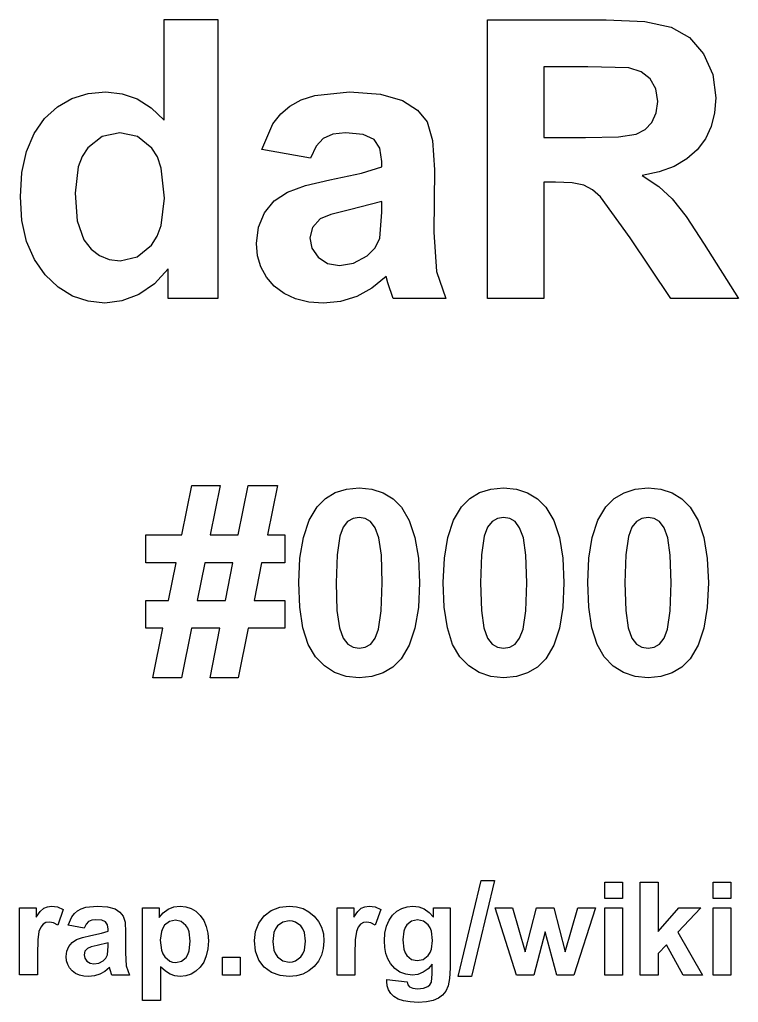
# Model space of a CAD drawing. Header units: metres. Extents: x 2252 to 2569, y -441 to -124.
# Drawn here: x 2394.87 to 2426.64, y -276.68 to -233.23 of the extents above; entities that cross this region are included whole.
import ezdxf

# ---------------------------------------------------------------- set-up
doc = ezdxf.new("R2010")
doc.units = ezdxf.units.M

msp = doc.modelspace()

# ---------------------------------------------------------------- linework, layer by layer
at = {"layer": 'COMPONENT0'}
for p, q in [((2414.262, -275.537, 0), (2415.28, -271.288, 0)), ((2415.871, -271.288, 0), (2414.842, -275.537, 0)), ((2415.28, -271.288, 0), (2415.871, -271.288, 0)), ((2420.743, -272.087, 0), (2420.743, -271.359, 0)), ((2420.743, -271.359, 0), (2421.53, -271.359, 0)), ((2421.53, -271.359, 0), (2421.53, -272.088, 0)), ((2422.309, -275.468, 0), (2422.31, -271.359, 0)), ((2422.31, -271.359, 0), (2423.097, -271.359, 0)), ((2423.097, -271.359, 0), (2423.097, -273.54, 0)), ((2425.53, -272.088, 0), (2425.53, -271.359, 0)), ((2425.53, -271.359, 0), (2426.318, -271.359, 0)), ((2426.318, -271.359, 0), (2426.318, -272.088, 0)), ((2421.53, -272.088, 0), (2420.743, -272.087, 0)), ((2426.318, -272.088, 0), (2425.53, -272.088, 0)), ((2394.875, -275.466, 0), (2394.875, -272.49, 0)), ((2394.875, -272.49, 0), (2395.606, -272.49, 0)), ((2395.606, -272.49, 0), (2395.606, -272.913, 0)), ((2395.606, -272.913, 0), (2395.785, -272.664, 0)), ((2395.785, -272.664, 0), (2395.944, -272.518, 0)), ((2395.944, -272.518, 0), (2396.104, -272.446, 0)), ((2396.104, -272.446, 0), (2396.285, -272.422, 0)), ((2396.285, -272.422, 0), (2396.549, -272.46, 0)), ((2396.549, -272.46, 0), (2396.803, -272.571, 0)), ((2396.803, -272.571, 0), (2396.559, -273.258, 0)), ((2397.18, -272.893, 0), (2397.295, -272.748, 0)), ((2397.295, -272.748, 0), (2397.431, -272.63, 0)), ((2397.431, -272.63, 0), (2397.596, -272.539, 0)), ((2397.596, -272.539, 0), (2397.797, -272.474, 0)), ((2397.797, -272.474, 0), (2398.306, -272.423, 0)), ((2398.306, -272.423, 0), (2398.765, -272.454, 0)), ((2398.765, -272.454, 0), (2399.09, -272.547, 0)), ((2399.09, -272.547, 0), (2399.31, -272.689, 0)), ((2399.31, -272.689, 0), (2399.453, -272.864, 0)), ((2400.312, -272.49, 0), (2401.047, -272.49, 0)), ((2400.312, -276.599, 0), (2400.312, -272.49, 0)), ((2401.047, -272.49, 0), (2401.047, -272.927, 0)), ((2401.047, -272.927, 0), (2401.215, -272.724, 0)), ((2401.215, -272.724, 0), (2401.434, -272.563, 0)), ((2401.434, -272.563, 0), (2401.691, -272.458, 0)), ((2401.691, -272.458, 0), (2401.974, -272.423, 0)), ((2401.974, -272.423, 0), (2402.224, -272.448, 0)), ((2402.224, -272.448, 0), (2402.454, -272.524, 0)), ((2402.454, -272.524, 0), (2402.664, -272.651, 0)), ((2402.664, -272.651, 0), (2402.855, -272.829, 0)), ((2402.855, -272.829, 0), (2403.013, -273.052, 0)), ((2405.681, -272.853, 0), (2405.995, -272.616, 0)), ((2405.995, -272.616, 0), (2406.37, -272.471, 0)), ((2406.37, -272.471, 0), (2406.787, -272.423, 0)), ((2406.787, -272.423, 0), (2407.11, -272.45, 0)), ((2407.11, -272.45, 0), (2407.402, -272.533, 0)), ((2407.402, -272.533, 0), (2407.663, -272.67, 0)), ((2407.663, -272.67, 0), (2407.894, -272.862, 0)), ((2408.909, -275.467, 0), (2408.909, -272.49, 0)), ((2408.909, -272.49, 0), (2409.64, -272.49, 0)), ((2409.64, -272.49, 0), (2409.64, -272.914, 0)), ((2409.64, -272.914, 0), (2409.819, -272.665, 0)), ((2409.819, -272.665, 0), (2409.978, -272.519, 0)), ((2409.978, -272.519, 0), (2410.138, -272.447, 0)), ((2410.138, -272.447, 0), (2410.319, -272.423, 0)), ((2410.319, -272.423, 0), (2410.583, -272.46, 0)), ((2410.583, -272.46, 0), (2410.837, -272.572, 0)), ((2410.837, -272.572, 0), (2410.593, -273.259, 0)), ((2411.202, -273.038, 0), (2411.36, -272.818, 0)), ((2411.36, -272.818, 0), (2411.551, -272.646, 0)), ((2411.551, -272.646, 0), (2411.764, -272.522, 0)), ((2411.764, -272.522, 0), (2411.999, -272.448, 0)), ((2411.999, -272.448, 0), (2412.255, -272.423, 0)), ((2412.255, -272.423, 0), (2412.519, -272.454, 0)), ((2412.519, -272.454, 0), (2412.759, -272.545, 0)), ((2412.759, -272.545, 0), (2412.975, -272.696, 0)), ((2412.975, -272.696, 0), (2413.166, -272.908, 0)), ((2413.166, -272.908, 0), (2413.166, -272.491, 0)), ((2413.166, -272.491, 0), (2413.904, -272.491, 0)), ((2413.904, -272.491, 0), (2413.903, -275.162, 0)), ((2416.832, -275.468, 0), (2415.891, -272.491, 0)), ((2415.891, -272.491, 0), (2416.656, -272.491, 0)), ((2416.656, -272.491, 0), (2417.214, -274.442, 0)), ((2417.214, -274.442, 0), (2417.727, -272.491, 0)), ((2417.727, -272.491, 0), (2418.486, -272.491, 0)), ((2418.486, -272.491, 0), (2418.982, -274.442, 0)), ((2418.982, -274.442, 0), (2419.551, -272.491, 0)), ((2420.328, -272.491, 0), (2419.372, -275.468, 0)), ((2419.551, -272.491, 0), (2420.328, -272.491, 0)), ((2420.742, -275.468, 0), (2420.743, -272.491, 0)), ((2420.743, -272.491, 0), (2421.53, -272.491, 0)), ((2421.53, -272.491, 0), (2421.53, -275.468, 0)), ((2423.097, -273.54, 0), (2424.019, -272.491, 0)), ((2424.989, -272.491, 0), (2423.971, -273.579, 0)), ((2424.019, -272.491, 0), (2424.989, -272.491, 0)), ((2425.53, -275.468, 0), (2425.53, -272.491, 0)), ((2425.53, -272.491, 0), (2426.318, -272.491, 0)), ((2426.318, -272.491, 0), (2426.317, -275.468, 0)), ((2395.909, -273.22, 0), (2395.806, -273.348, 0)), ((2396.037, -273.152, 0), (2395.909, -273.22, 0)), ((2396.189, -273.129, 0), (2396.037, -273.152, 0)), ((2396.367, -273.161, 0), (2396.189, -273.129, 0)), ((2396.559, -273.258, 0), (2396.367, -273.161, 0)), ((2397.016, -273.269, 0), (2397.18, -272.893, 0)), ((2397.815, -273.222, 0), (2397.731, -273.398, 0)), ((2397.921, -273.108, 0), (2397.815, -273.222, 0)), ((2398.062, -273.046, 0), (2397.921, -273.108, 0)), ((2398.249, -273.025, 0), (2398.062, -273.046, 0)), ((2398.511, -273.049, 0), (2398.249, -273.025, 0)), ((2398.673, -273.122, 0), (2398.511, -273.049, 0)), ((2398.757, -273.251, 0), (2398.673, -273.122, 0)), ((2398.785, -273.446, 0), (2398.757, -273.251, 0)), ((2399.453, -272.864, 0), (2399.532, -273.136, 0)), ((2399.532, -273.136, 0), (2399.558, -273.569, 0)), ((2401.497, -273.101, 0), (2401.282, -273.268, 0)), ((2401.761, -273.045, 0), (2401.497, -273.101, 0)), ((2402.017, -273.102, 0), (2401.761, -273.045, 0)), ((2402.227, -273.272, 0), (2402.017, -273.102, 0)), ((2403.013, -273.052, 0), (2403.126, -273.316, 0)), ((2405.302, -273.55, 0), (2405.447, -273.177, 0)), ((2405.447, -273.177, 0), (2405.681, -272.853, 0)), ((2406.506, -273.124, 0), (2406.271, -273.3, 0)), ((2406.79, -273.065, 0), (2406.506, -273.124, 0)), ((2406.938, -273.08, 0), (2406.79, -273.065, 0)), ((2407.073, -273.124, 0), (2406.938, -273.08, 0)), ((2407.307, -273.3, 0), (2407.073, -273.124, 0)), ((2407.894, -272.862, 0), (2408.083, -273.096, 0)), ((2408.083, -273.096, 0), (2408.218, -273.358, 0)), ((2409.943, -273.221, 0), (2409.84, -273.349, 0)), ((2410.071, -273.152, 0), (2409.943, -273.221, 0)), ((2410.223, -273.13, 0), (2410.071, -273.152, 0)), ((2410.401, -273.162, 0), (2410.223, -273.13, 0)), ((2410.593, -273.259, 0), (2410.401, -273.162, 0)), ((2411.09, -273.302, 0), (2411.202, -273.038, 0)), ((2411.991, -273.246, 0), (2411.91, -273.37, 0)), ((2412.199, -273.081, 0), (2411.991, -273.246, 0)), ((2412.457, -273.026, 0), (2412.199, -273.081, 0)), ((2412.724, -273.082, 0), (2412.457, -273.026, 0)), ((2412.939, -273.25, 0), (2412.724, -273.082, 0)), ((2413.023, -273.377, 0), (2412.939, -273.25, 0)), ((2395.728, -273.549, 0), (2395.679, -273.918, 0)), ((2395.806, -273.348, 0), (2395.728, -273.549, 0)), ((2397.731, -273.398, 0), (2397.016, -273.269, 0)), ((2398.02, -273.717, 0), (2398.487, -273.617, 0)), ((2398.487, -273.617, 0), (2398.785, -273.524, 0)), ((2398.785, -273.524, 0), (2398.785, -273.446, 0)), ((2399.558, -273.569, 0), (2399.55, -274.488, 0)), ((2401.139, -273.544, 0), (2401.092, -273.928, 0)), ((2401.199, -273.393, 0), (2401.139, -273.544, 0)), ((2401.282, -273.268, 0), (2401.199, -273.393, 0)), ((2402.309, -273.401, 0), (2402.227, -273.272, 0)), ((2402.368, -273.559, 0), (2402.309, -273.401, 0)), ((2402.414, -273.967, 0), (2402.368, -273.559, 0)), ((2403.126, -273.316, 0), (2403.194, -273.619, 0)), ((2403.194, -273.619, 0), (2403.216, -273.962, 0)), ((2405.254, -273.936, 0), (2405.302, -273.55, 0)), ((2406.114, -273.588, 0), (2406.061, -273.979, 0)), ((2406.179, -273.431, 0), (2406.114, -273.588, 0)), ((2406.271, -273.3, 0), (2406.179, -273.431, 0)), ((2407.398, -273.431, 0), (2407.307, -273.3, 0)), ((2407.464, -273.586, 0), (2407.398, -273.431, 0)), ((2407.516, -273.973, 0), (2407.464, -273.586, 0)), ((2408.218, -273.358, 0), (2408.299, -273.65, 0)), ((2408.299, -273.65, 0), (2408.326, -273.97, 0)), ((2409.762, -273.55, 0), (2409.713, -273.919, 0)), ((2409.84, -273.349, 0), (2409.762, -273.55, 0)), ((2411, -273.962, 0), (2411.022, -273.61, 0)), ((2411.022, -273.61, 0), (2411.09, -273.302, 0)), ((2411.853, -273.524, 0), (2411.807, -273.917, 0)), ((2411.91, -273.37, 0), (2411.853, -273.524, 0)), ((2413.082, -273.534, 0), (2413.023, -273.377, 0)), ((2413.13, -273.937, 0), (2413.082, -273.534, 0)), ((2418.102, -273.553, 0), (2417.598, -275.468, 0)), ((2418.615, -275.468, 0), (2418.102, -273.553, 0)), ((2423.971, -273.579, 0), (2425.062, -275.468, 0)), ((2395.679, -273.918, 0), (2395.662, -274.547, 0)), ((2397.055, -274.204, 0), (2397.2, -274.029, 0)), ((2397.2, -274.029, 0), (2397.393, -273.901, 0)), ((2397.393, -273.901, 0), (2397.658, -273.803, 0)), ((2397.658, -273.803, 0), (2398.02, -273.717, 0)), ((2398.785, -274.037, 0), (2398.305, -274.158, 0)), ((2398.785, -274.194, 0), (2398.785, -274.037, 0)), ((2401.092, -273.928, 0), (2401.141, -274.364, 0)), ((2402.369, -274.398, 0), (2402.414, -273.967, 0)), ((2403.216, -273.962, 0), (2403.193, -274.314, 0)), ((2405.302, -274.411, 0), (2405.254, -273.936, 0)), ((2406.061, -273.979, 0), (2406.114, -274.37, 0)), ((2407.463, -274.368, 0), (2407.516, -273.973, 0)), ((2408.326, -273.97, 0), (2408.298, -274.294, 0)), ((2409.713, -273.919, 0), (2409.696, -274.548, 0)), ((2411.017, -274.248, 0), (2411, -273.962, 0)), ((2411.807, -273.917, 0), (2411.853, -274.328, 0)), ((2413.08, -274.325, 0), (2413.13, -273.937, 0)), ((2423.464, -274.131, 0), (2423.097, -274.515, 0)), ((2424.212, -275.468, 0), (2423.464, -274.131, 0)), ((2395.662, -274.547, 0), (2395.662, -275.466, 0)), ((2396.935, -274.654, 0), (2396.965, -274.415, 0)), ((2396.965, -274.415, 0), (2397.055, -274.204, 0)), ((2397.761, -274.419, 0), (2397.722, -274.572, 0)), ((2397.877, -274.295, 0), (2397.761, -274.419, 0)), ((2398.034, -274.227, 0), (2397.877, -274.295, 0)), ((2398.305, -274.158, 0), (2398.034, -274.227, 0)), ((2398.754, -274.578, 0), (2398.785, -274.194, 0)), ((2399.55, -274.488, 0), (2399.588, -275.067, 0)), ((2401.141, -274.364, 0), (2401.203, -274.533, 0)), ((2401.203, -274.533, 0), (2401.29, -274.669, 0)), ((2402.232, -274.689, 0), (2402.312, -274.561, 0)), ((2402.312, -274.561, 0), (2402.369, -274.398, 0)), ((2403.193, -274.314, 0), (2403.125, -274.624, 0)), ((2405.447, -274.807, 0), (2405.302, -274.411, 0)), ((2406.114, -274.37, 0), (2406.179, -274.526, 0)), ((2406.179, -274.526, 0), (2406.271, -274.657, 0)), ((2407.307, -274.657, 0), (2407.398, -274.526, 0)), ((2407.398, -274.526, 0), (2407.463, -274.368, 0)), ((2408.298, -274.294, 0), (2408.217, -274.588, 0)), ((2409.696, -274.548, 0), (2409.696, -275.467, 0)), ((2411.068, -274.51, 0), (2411.017, -274.248, 0)), ((2411.154, -274.747, 0), (2411.068, -274.51, 0)), ((2411.853, -274.328, 0), (2411.91, -274.485, 0)), ((2411.91, -274.485, 0), (2411.99, -274.611, 0)), ((2412.931, -274.605, 0), (2413.018, -274.479, 0)), ((2413.018, -274.479, 0), (2413.08, -274.325, 0)), ((2423.097, -274.515, 0), (2423.097, -275.468, 0)), ((2396.951, -274.836, 0), (2396.935, -274.654, 0)), ((2397.001, -275.002, 0), (2396.951, -274.836, 0)), ((2397.084, -275.151, 0), (2397.001, -275.002, 0)), ((2397.722, -274.572, 0), (2397.753, -274.726, 0)), ((2397.753, -274.726, 0), (2397.846, -274.858, 0)), ((2397.846, -274.858, 0), (2397.986, -274.949, 0)), ((2397.986, -274.949, 0), (2398.16, -274.979, 0)), ((2398.16, -274.979, 0), (2398.368, -274.944, 0)), ((2398.368, -274.944, 0), (2398.566, -274.839, 0)), ((2398.566, -274.839, 0), (2398.684, -274.72, 0)), ((2398.684, -274.72, 0), (2398.754, -274.578, 0)), ((2401.29, -274.669, 0), (2401.511, -274.849, 0)), ((2401.511, -274.849, 0), (2401.638, -274.894, 0)), ((2401.638, -274.894, 0), (2401.775, -274.909, 0)), ((2401.775, -274.909, 0), (2402.027, -274.854, 0)), ((2402.027, -274.854, 0), (2402.232, -274.689, 0)), ((2403.011, -274.893, 0), (2402.852, -275.121, 0)), ((2403.125, -274.624, 0), (2403.011, -274.893, 0)), ((2403.841, -275.467, 0), (2403.841, -274.679, 0)), ((2403.841, -274.679, 0), (2404.629, -274.679, 0)), ((2404.629, -274.679, 0), (2404.629, -275.467, 0)), ((2405.685, -275.121, 0), (2405.447, -274.807, 0)), ((2406.271, -274.657, 0), (2406.506, -274.833, 0)), ((2406.506, -274.833, 0), (2406.79, -274.892, 0)), ((2406.79, -274.892, 0), (2406.938, -274.878, 0)), ((2406.938, -274.878, 0), (2407.073, -274.834, 0)), ((2407.073, -274.834, 0), (2407.307, -274.657, 0)), ((2408.081, -274.853, 0), (2407.89, -275.09, 0)), ((2408.217, -274.588, 0), (2408.081, -274.853, 0)), ((2411.274, -274.96, 0), (2411.154, -274.747, 0)), ((2411.465, -275.182, 0), (2411.274, -274.96, 0)), ((2411.99, -274.611, 0), (2412.195, -274.776, 0)), ((2412.195, -274.776, 0), (2412.443, -274.831, 0)), ((2412.443, -274.831, 0), (2412.709, -274.775, 0)), ((2412.709, -274.775, 0), (2412.931, -274.605, 0)), ((2413.116, -274.985, 0), (2412.928, -275.196, 0)), ((2413.116, -275.42, 0), (2413.116, -274.985, 0)), ((2397.2, -275.284, 0), (2397.084, -275.151, 0)), ((2397.344, -275.393, 0), (2397.2, -275.284, 0)), ((2397.513, -275.471, 0), (2397.344, -275.393, 0)), ((2398.415, -275.436, 0), (2398.177, -275.509, 0)), ((2398.637, -275.313, 0), (2398.415, -275.436, 0)), ((2398.846, -275.141, 0), (2398.637, -275.313, 0)), ((2398.874, -275.234, 0), (2398.846, -275.141, 0)), ((2398.95, -275.467, 0), (2398.874, -275.234, 0)), ((2399.588, -275.067, 0), (2399.729, -275.467, 0)), ((2401.316, -275.303, 0), (2401.1, -275.099, 0)), ((2401.1, -275.099, 0), (2401.1, -276.599, 0)), ((2401.522, -275.436, 0), (2401.316, -275.303, 0)), ((2401.734, -275.509, 0), (2401.522, -275.436, 0)), ((2402.449, -275.431, 0), (2402.218, -275.508, 0)), ((2402.66, -275.301, 0), (2402.449, -275.431, 0)), ((2402.852, -275.121, 0), (2402.66, -275.301, 0)), ((2406.012, -275.349, 0), (2405.685, -275.121, 0)), ((2406.393, -275.488, 0), (2406.012, -275.349, 0)), ((2407.398, -275.423, 0), (2407.109, -275.506, 0)), ((2407.658, -275.284, 0), (2407.398, -275.423, 0)), ((2407.89, -275.09, 0), (2407.658, -275.284, 0)), ((2411.687, -275.34, 0), (2411.465, -275.182, 0)), ((2411.94, -275.436, 0), (2411.687, -275.34, 0)), ((2412.224, -275.467, 0), (2411.94, -275.436, 0)), ((2412.716, -275.347, 0), (2412.482, -275.437, 0)), ((2412.928, -275.196, 0), (2412.716, -275.347, 0)), ((2413.079, -275.781, 0), (2413.116, -275.42, 0)), ((2413.903, -275.162, 0), (2413.882, -275.622, 0)), ((2395.662, -275.466, 0), (2394.875, -275.466, 0)), ((2397.706, -275.518, 0), (2397.513, -275.471, 0)), ((2397.924, -275.534, 0), (2397.706, -275.518, 0)), ((2398.177, -275.509, 0), (2397.924, -275.534, 0)), ((2399.729, -275.467, 0), (2398.95, -275.467, 0)), ((2401.969, -275.534, 0), (2401.734, -275.509, 0)), ((2402.218, -275.508, 0), (2401.969, -275.534, 0)), ((2404.629, -275.467, 0), (2403.841, -275.467, 0)), ((2406.792, -275.534, 0), (2406.393, -275.488, 0)), ((2407.109, -275.506, 0), (2406.792, -275.534, 0)), ((2409.696, -275.467, 0), (2408.909, -275.467, 0)), ((2411.101, -275.759, 0), (2411.103, -275.663, 0)), ((2411.12, -275.949, 0), (2411.101, -275.759, 0)), ((2411.103, -275.663, 0), (2412.003, -275.773, 0)), ((2412.003, -275.773, 0), (2412.04, -275.905, 0)), ((2412.482, -275.437, 0), (2412.224, -275.467, 0)), ((2413.013, -275.9, 0), (2413.079, -275.781, 0)), ((2413.882, -275.622, 0), (2413.816, -275.949, 0)), ((2414.842, -275.537, 0), (2414.262, -275.537, 0)), ((2417.598, -275.468, 0), (2416.832, -275.468, 0)), ((2419.372, -275.468, 0), (2418.615, -275.468, 0)), ((2421.53, -275.468, 0), (2420.742, -275.468, 0)), ((2423.097, -275.468, 0), (2422.309, -275.468, 0)), ((2425.062, -275.468, 0), (2424.212, -275.468, 0)), ((2426.317, -275.468, 0), (2425.53, -275.468, 0)), ((2411.18, -276.122, 0), (2411.12, -275.949, 0)), ((2411.279, -276.278, 0), (2411.18, -276.122, 0)), ((2411.417, -276.416, 0), (2411.279, -276.278, 0)), ((2412.04, -275.905, 0), (2412.107, -275.989, 0)), ((2412.107, -275.989, 0), (2412.251, -276.052, 0)), ((2412.251, -276.052, 0), (2412.46, -276.073, 0)), ((2412.46, -276.073, 0), (2412.73, -276.05, 0)), ((2412.73, -276.05, 0), (2412.922, -275.98, 0)), ((2412.922, -275.98, 0), (2413.013, -275.9, 0)), ((2413.712, -276.182, 0), (2413.573, -276.359, 0)), ((2413.816, -275.949, 0), (2413.712, -276.182, 0)), ((2401.1, -276.599, 0), (2400.312, -276.599, 0)), ((2411.603, -276.529, 0), (2411.417, -276.416, 0)), ((2411.844, -276.61, 0), (2411.603, -276.529, 0)), ((2412.14, -276.659, 0), (2411.844, -276.61, 0)), ((2412.491, -276.675, 0), (2412.14, -276.659, 0)), ((2412.857, -276.654, 0), (2412.491, -276.675, 0)), ((2413.154, -276.591, 0), (2412.857, -276.654, 0)), ((2413.389, -276.491, 0), (2413.154, -276.591, 0)), ((2413.573, -276.359, 0), (2413.389, -276.491, 0))]:
    msp.add_line(p, q, dxfattribs=at)
at = {"layer": 'COMPONENT1'}
for p, q in [((2401.267, -237.671, 0), (2401.267, -233.231, 0)), ((2401.267, -233.231, 0), (2403.63, -233.231, 0)), ((2403.63, -233.231, 0), (2403.629, -245.558, 0)), ((2415.561, -245.559, 0), (2415.562, -233.232, 0)), ((2415.562, -233.232, 0), (2420.801, -233.232, 0)), ((2420.801, -233.232, 0), (2422.507, -233.315, 0)), ((2422.507, -233.315, 0), (2423.672, -233.565, 0)), ((2423.672, -233.565, 0), (2424.478, -234.026, 0)), ((2424.478, -234.026, 0), (2425.106, -234.746, 0)), ((2425.106, -234.746, 0), (2425.509, -235.656, 0)), ((2419.993, -235.318, 0), (2418.051, -235.317, 0)), ((2418.051, -235.317, 0), (2418.051, -238.445, 0)), ((2421.81, -235.36, 0), (2419.993, -235.318, 0)), ((2422.347, -235.531, 0), (2421.81, -235.36, 0)), ((2422.747, -235.843, 0), (2422.347, -235.531, 0)), ((2422.996, -236.286, 0), (2422.747, -235.843, 0)), ((2425.509, -235.656, 0), (2425.644, -236.688, 0)), ((2423.079, -236.848, 0), (2422.996, -236.286, 0)), ((2396.547, -237.091, 0), (2397.187, -236.722, 0)), ((2397.187, -236.722, 0), (2397.897, -236.5, 0)), ((2397.897, -236.5, 0), (2398.677, -236.426, 0)), ((2398.677, -236.426, 0), (2399.4, -236.504, 0)), ((2399.4, -236.504, 0), (2400.073, -236.737, 0)), ((2400.073, -236.737, 0), (2400.695, -237.126, 0)), ((2407.32, -236.777, 0), (2407.923, -236.582, 0)), ((2407.923, -236.582, 0), (2409.449, -236.427, 0)), ((2409.449, -236.427, 0), (2410.828, -236.52, 0)), ((2410.828, -236.52, 0), (2411.803, -236.801, 0)), ((2425.644, -236.688, 0), (2425.593, -237.352, 0)), ((2395.978, -237.608, 0), (2396.547, -237.091, 0)), ((2400.695, -237.126, 0), (2401.267, -237.671, 0)), ((2406.416, -237.402, 0), (2406.825, -237.049, 0)), ((2406.825, -237.049, 0), (2407.32, -236.777, 0)), ((2411.803, -236.801, 0), (2412.462, -237.226, 0)), ((2423.016, -237.357, 0), (2423.079, -236.848, 0)), ((2395.511, -238.266, 0), (2395.978, -237.608, 0)), ((2406.073, -237.839, 0), (2406.416, -237.402, 0)), ((2412.462, -237.226, 0), (2412.892, -237.751, 0)), ((2422.827, -237.773, 0), (2423.016, -237.357, 0)), ((2425.593, -237.352, 0), (2425.44, -237.955, 0)), ((2405.581, -238.966, 0), (2406.073, -237.839, 0)), ((2412.892, -237.751, 0), (2413.129, -238.568, 0)), ((2422.526, -238.088, 0), (2422.827, -237.773, 0)), ((2425.44, -237.955, 0), (2425.185, -238.498, 0)), ((2395.177, -239.061, 0), (2395.511, -238.266, 0)), ((2398.527, -238.401, 0), (2397.891, -238.903, 0)), ((2399.299, -238.234, 0), (2398.527, -238.401, 0)), ((2400.088, -238.403, 0), (2399.299, -238.234, 0)), ((2400.72, -238.911, 0), (2400.088, -238.403, 0)), ((2408.297, -238.483, 0), (2407.977, -238.824, 0)), ((2408.719, -238.297, 0), (2408.297, -238.483, 0)), ((2409.281, -238.235, 0), (2408.719, -238.297, 0)), ((2410.065, -238.307, 0), (2409.281, -238.235, 0)), ((2410.55, -238.525, 0), (2410.065, -238.307, 0)), ((2418.051, -238.445, 0), (2419.892, -238.446, 0)), ((2419.892, -238.446, 0), (2421.347, -238.408, 0)), ((2421.347, -238.408, 0), (2422.129, -238.294, 0)), ((2422.129, -238.294, 0), (2422.526, -238.088, 0)), ((2425.185, -238.498, 0), (2424.828, -238.98, 0)), ((2397.891, -238.903, 0), (2397.643, -239.278, 0)), ((2400.963, -239.303, 0), (2400.72, -238.911, 0)), ((2407.977, -238.824, 0), (2407.725, -239.353, 0)), ((2410.802, -238.913, 0), (2410.55, -238.525, 0)), ((2410.886, -239.496, 0), (2410.802, -238.913, 0)), ((2413.129, -238.568, 0), (2413.207, -239.866, 0)), ((2394.977, -239.992, 0), (2395.177, -239.061, 0)), ((2397.643, -239.278, 0), (2397.465, -239.736, 0)), ((2401.137, -239.804, 0), (2400.963, -239.303, 0)), ((2407.725, -239.353, 0), (2405.581, -238.966, 0)), ((2424.828, -238.98, 0), (2424.37, -239.39, 0)), ((2397.465, -239.736, 0), (2397.323, -240.9, 0)), ((2401.275, -241.127, 0), (2401.137, -239.804, 0)), ((2409.993, -240.011, 0), (2410.886, -239.732, 0)), ((2410.886, -239.732, 0), (2410.886, -239.496, 0)), ((2423.811, -239.717, 0), (2423.151, -239.96, 0)), ((2424.37, -239.39, 0), (2423.811, -239.717, 0)), ((2394.91, -241.059, 0), (2394.977, -239.992, 0)), ((2408.591, -240.312, 0), (2409.993, -240.011, 0)), ((2413.207, -239.866, 0), (2413.182, -242.624, 0)), ((2423.151, -239.96, 0), (2422.39, -240.119, 0)), ((2422.39, -240.119, 0), (2423.126, -240.613, 0)), ((2406.712, -240.862, 0), (2407.507, -240.567, 0)), ((2407.507, -240.567, 0), (2408.591, -240.312, 0)), ((2418.051, -240.413, 0), (2418.05, -245.559, 0)), ((2418.555, -240.413, 0), (2418.051, -240.413, 0)), ((2419.297, -240.448, 0), (2418.555, -240.413, 0)), ((2419.808, -240.552, 0), (2419.297, -240.448, 0)), ((2420.193, -240.75, 0), (2419.808, -240.552, 0)), ((2423.126, -240.613, 0), (2423.722, -241.153, 0)), ((2394.978, -242.108, 0), (2394.91, -241.059, 0)), ((2397.323, -240.9, 0), (2397.422, -242.131, 0)), ((2406.132, -241.247, 0), (2406.712, -240.862, 0)), ((2420.556, -241.065, 0), (2420.193, -240.75, 0)), ((2421.868, -242.877, 0), (2420.556, -241.065, 0)), ((2401.132, -242.335, 0), (2401.275, -241.127, 0)), ((2405.698, -241.77, 0), (2406.132, -241.247, 0)), ((2410.886, -241.27, 0), (2409.448, -241.632, 0)), ((2410.886, -241.741, 0), (2410.886, -241.27, 0)), ((2423.722, -241.153, 0), (2424.339, -241.935, 0)), ((2405.427, -242.404, 0), (2405.698, -241.77, 0)), ((2408.635, -241.84, 0), (2408.162, -242.044, 0)), ((2409.448, -241.632, 0), (2408.635, -241.84, 0)), ((2410.794, -242.893, 0), (2410.886, -241.741, 0)), ((2424.339, -241.935, 0), (2425.139, -243.155, 0)), ((2395.184, -243.034, 0), (2394.978, -242.108, 0)), ((2397.422, -242.131, 0), (2397.718, -242.968, 0)), ((2400.954, -242.81, 0), (2401.132, -242.335, 0)), ((2405.337, -243.12, 0), (2405.427, -242.404, 0)), ((2407.815, -242.416, 0), (2407.699, -242.876, 0)), ((2408.162, -242.044, 0), (2407.815, -242.416, 0)), ((2400.703, -243.2, 0), (2400.954, -242.81, 0)), ((2413.182, -242.624, 0), (2413.295, -244.361, 0)), ((2395.527, -243.838, 0), (2395.184, -243.034, 0)), ((2397.718, -242.968, 0), (2398.033, -243.373, 0)), ((2400.071, -243.72, 0), (2400.703, -243.2, 0)), ((2405.386, -243.667, 0), (2405.337, -243.12, 0)), ((2407.699, -242.876, 0), (2407.792, -243.339, 0)), ((2410.586, -243.32, 0), (2410.794, -242.893, 0)), ((2423.667, -245.56, 0), (2421.868, -242.877, 0)), ((2425.139, -243.155, 0), (2426.644, -245.56, 0)), ((2398.033, -243.373, 0), (2398.404, -243.662, 0)), ((2398.404, -243.662, 0), (2398.831, -243.835, 0)), ((2399.316, -243.893, 0), (2400.071, -243.72, 0)), ((2405.535, -244.165, 0), (2405.386, -243.667, 0)), ((2407.792, -243.339, 0), (2408.069, -243.734, 0)), ((2409.635, -243.99, 0), (2410.23, -243.675, 0)), ((2410.23, -243.675, 0), (2410.586, -243.32, 0)), ((2396.007, -244.519, 0), (2395.527, -243.838, 0)), ((2398.831, -243.835, 0), (2399.316, -243.893, 0)), ((2408.069, -243.734, 0), (2408.49, -244.005, 0)), ((2408.49, -244.005, 0), (2409.011, -244.096, 0)), ((2409.011, -244.096, 0), (2409.635, -243.99, 0)), ((2396.583, -245.062, 0), (2396.007, -244.519, 0)), ((2401.435, -244.246, 0), (2400.839, -244.914, 0)), ((2401.435, -245.558, 0), (2401.435, -244.246, 0)), ((2405.783, -244.613, 0), (2405.535, -244.165, 0)), ((2411.071, -244.583, 0), (2410.445, -245.098, 0)), ((2411.155, -244.861, 0), (2411.071, -244.583, 0)), ((2413.295, -244.361, 0), (2413.72, -245.559, 0)), ((2400.839, -244.914, 0), (2400.144, -245.386, 0)), ((2406.131, -245.012, 0), (2405.783, -244.613, 0)), ((2406.565, -245.339, 0), (2406.131, -245.012, 0)), ((2411.382, -245.559, 0), (2411.155, -244.861, 0)), ((2397.215, -245.45, 0), (2396.583, -245.062, 0)), ((2397.901, -245.682, 0), (2397.215, -245.45, 0)), ((2400.144, -245.386, 0), (2399.397, -245.666, 0)), ((2407.072, -245.573, 0), (2406.565, -245.339, 0)), ((2410.445, -245.098, 0), (2409.776, -245.466, 0)), ((2398.643, -245.76, 0), (2397.901, -245.682, 0)), ((2399.397, -245.666, 0), (2398.643, -245.76, 0)), ((2403.629, -245.558, 0), (2401.435, -245.558, 0)), ((2407.652, -245.714, 0), (2407.072, -245.573, 0)), ((2408.305, -245.76, 0), (2407.652, -245.714, 0)), ((2409.064, -245.687, 0), (2408.305, -245.76, 0)), ((2409.776, -245.466, 0), (2409.064, -245.687, 0)), ((2413.72, -245.559, 0), (2411.382, -245.559, 0)), ((2418.05, -245.559, 0), (2415.561, -245.559, 0)), ((2426.644, -245.56, 0), (2423.667, -245.56, 0))]:
    msp.add_line(p, q, dxfattribs=at)
at = {"layer": 'COMPONENT2'}
for p, q in [((2402.045, -256.011, 0), (2402.488, -253.825, 0)), ((2402.488, -253.825, 0), (2403.744, -253.825, 0)), ((2403.744, -253.825, 0), (2403.301, -256.011, 0)), ((2404.54, -256.011, 0), (2404.972, -253.825, 0)), ((2404.972, -253.825, 0), (2406.272, -253.825, 0)), ((2406.272, -253.825, 0), (2405.824, -256.011, 0)), ((2408.388, -254.405, 0), (2408.82, -254.142, 0)), ((2408.82, -254.142, 0), (2409.318, -253.984, 0)), ((2409.318, -253.984, 0), (2409.882, -253.932, 0)), ((2409.882, -253.932, 0), (2410.447, -253.985, 0)), ((2410.447, -253.985, 0), (2410.946, -254.145, 0)), ((2410.946, -254.145, 0), (2411.38, -254.411, 0)), ((2414.773, -254.405, 0), (2415.205, -254.142, 0)), ((2415.205, -254.142, 0), (2415.703, -253.985, 0)), ((2415.703, -253.985, 0), (2416.267, -253.932, 0)), ((2416.267, -253.932, 0), (2416.832, -253.985, 0)), ((2416.832, -253.985, 0), (2417.331, -254.145, 0)), ((2417.331, -254.145, 0), (2417.765, -254.411, 0)), ((2421.158, -254.405, 0), (2421.59, -254.143, 0)), ((2421.59, -254.143, 0), (2422.088, -253.985, 0)), ((2422.088, -253.985, 0), (2422.652, -253.932, 0)), ((2422.652, -253.932, 0), (2423.217, -253.986, 0)), ((2423.217, -253.986, 0), (2423.716, -254.146, 0)), ((2423.716, -254.146, 0), (2424.15, -254.412, 0)), ((2408.021, -254.772, 0), (2408.388, -254.405, 0)), ((2411.38, -254.411, 0), (2411.749, -254.784, 0)), ((2414.406, -254.773, 0), (2414.773, -254.405, 0)), ((2417.765, -254.411, 0), (2418.134, -254.784, 0)), ((2420.791, -254.773, 0), (2421.158, -254.405, 0)), ((2424.15, -254.412, 0), (2424.519, -254.785, 0)), ((2407.668, -255.364, 0), (2408.021, -254.772, 0)), ((2411.749, -254.784, 0), (2412.1, -255.371, 0)), ((2414.053, -255.364, 0), (2414.406, -254.773, 0)), ((2418.134, -254.784, 0), (2418.485, -255.372, 0)), ((2420.438, -255.365, 0), (2420.791, -254.773, 0)), ((2424.519, -254.785, 0), (2424.87, -255.372, 0)), ((2407.416, -256.118, 0), (2407.668, -255.364, 0)), ((2409.372, -255.42, 0), (2409.173, -255.674, 0)), ((2409.612, -255.283, 0), (2409.372, -255.42, 0)), ((2409.882, -255.238, 0), (2409.612, -255.283, 0)), ((2410.152, -255.283, 0), (2409.882, -255.238, 0)), ((2410.39, -255.42, 0), (2410.152, -255.283, 0)), ((2410.592, -255.692, 0), (2410.39, -255.42, 0)), ((2412.1, -255.371, 0), (2412.35, -256.125, 0)), ((2413.801, -256.118, 0), (2414.053, -255.364, 0)), ((2415.757, -255.42, 0), (2415.558, -255.675, 0)), ((2415.997, -255.284, 0), (2415.757, -255.42, 0)), ((2416.267, -255.238, 0), (2415.997, -255.284, 0)), ((2416.537, -255.284, 0), (2416.267, -255.238, 0)), ((2416.775, -255.42, 0), (2416.537, -255.284, 0)), ((2416.977, -255.692, 0), (2416.775, -255.42, 0)), ((2418.485, -255.372, 0), (2418.735, -256.125, 0)), ((2420.186, -256.119, 0), (2420.438, -255.365, 0)), ((2422.142, -255.421, 0), (2421.943, -255.675, 0)), ((2422.382, -255.284, 0), (2422.142, -255.421, 0)), ((2422.652, -255.239, 0), (2422.382, -255.284, 0)), ((2422.922, -255.284, 0), (2422.652, -255.239, 0)), ((2423.16, -255.421, 0), (2422.922, -255.284, 0)), ((2423.362, -255.693, 0), (2423.16, -255.421, 0)), ((2424.87, -255.372, 0), (2425.12, -256.126, 0)), ((2409.173, -255.674, 0), (2409.025, -256.073, 0)), ((2410.757, -256.143, 0), (2410.592, -255.692, 0)), ((2415.558, -255.675, 0), (2415.41, -256.073, 0)), ((2417.142, -256.144, 0), (2416.977, -255.692, 0)), ((2421.943, -255.675, 0), (2421.794, -256.074, 0)), ((2423.527, -256.144, 0), (2423.362, -255.693, 0)), ((2400.448, -257.25, 0), (2400.448, -256.011, 0)), ((2400.448, -256.011, 0), (2402.045, -256.011, 0)), ((2403.301, -256.011, 0), (2404.54, -256.011, 0)), ((2405.824, -256.011, 0), (2406.597, -256.011, 0)), ((2406.597, -256.011, 0), (2406.597, -257.25, 0)), ((2407.264, -257.034, 0), (2407.416, -256.118, 0)), ((2409.025, -256.073, 0), (2408.903, -256.893, 0)), ((2410.866, -256.911, 0), (2410.757, -256.143, 0)), ((2412.35, -256.125, 0), (2412.5, -257.045, 0)), ((2413.649, -257.035, 0), (2413.801, -256.118, 0)), ((2415.41, -256.073, 0), (2415.288, -256.893, 0)), ((2417.251, -256.911, 0), (2417.142, -256.144, 0)), ((2418.735, -256.125, 0), (2418.885, -257.045, 0)), ((2420.034, -257.035, 0), (2420.186, -256.119, 0)), ((2421.794, -256.074, 0), (2421.673, -256.894, 0)), ((2423.636, -256.911, 0), (2423.527, -256.144, 0)), ((2425.12, -256.126, 0), (2425.27, -257.046, 0)), ((2407.214, -258.113, 0), (2407.264, -257.034, 0)), ((2408.903, -256.893, 0), (2408.862, -258.13, 0)), ((2410.902, -258.131, 0), (2410.866, -256.911, 0)), ((2412.5, -257.045, 0), (2412.55, -258.131, 0)), ((2413.599, -258.114, 0), (2413.649, -257.035, 0)), ((2415.288, -256.893, 0), (2415.247, -258.131, 0)), ((2417.287, -258.131, 0), (2417.251, -256.911, 0)), ((2418.885, -257.045, 0), (2418.935, -258.131, 0)), ((2419.984, -258.114, 0), (2420.034, -257.035, 0)), ((2421.673, -256.894, 0), (2421.632, -258.131, 0)), ((2423.672, -258.131, 0), (2423.636, -256.911, 0)), ((2425.27, -257.046, 0), (2425.32, -258.131, 0)), ((2401.793, -257.25, 0), (2400.448, -257.25, 0)), ((2401.457, -258.904, 0), (2401.793, -257.25, 0)), ((2403.054, -257.25, 0), (2402.723, -258.904, 0)), ((2404.293, -257.25, 0), (2403.054, -257.25, 0)), ((2403.968, -258.904, 0), (2404.293, -257.25, 0)), ((2405.571, -257.25, 0), (2405.235, -258.904, 0)), ((2406.597, -257.25, 0), (2405.571, -257.25, 0)), ((2407.26, -259.206, 0), (2407.214, -258.113, 0)), ((2408.862, -258.13, 0), (2408.898, -259.35, 0)), ((2410.862, -259.367, 0), (2410.902, -258.131, 0)), ((2412.55, -258.131, 0), (2412.5, -259.215, 0)), ((2413.645, -259.206, 0), (2413.599, -258.114, 0)), ((2415.247, -258.131, 0), (2415.283, -259.351, 0)), ((2417.247, -259.367, 0), (2417.287, -258.131, 0)), ((2418.935, -258.131, 0), (2418.885, -259.215, 0)), ((2420.03, -259.207, 0), (2419.984, -258.114, 0)), ((2421.632, -258.131, 0), (2421.668, -259.351, 0)), ((2423.632, -259.367, 0), (2423.672, -258.131, 0)), ((2425.32, -258.131, 0), (2425.27, -259.215, 0)), ((2400.447, -260.137, 0), (2400.448, -258.903, 0)), ((2400.448, -258.903, 0), (2401.457, -258.904, 0)), ((2402.723, -258.904, 0), (2403.968, -258.904, 0)), ((2405.235, -258.904, 0), (2406.597, -258.904, 0)), ((2406.597, -258.904, 0), (2406.597, -260.137, 0)), ((2407.397, -260.118, 0), (2407.26, -259.206, 0)), ((2408.898, -259.35, 0), (2409.007, -260.118, 0)), ((2412.5, -259.215, 0), (2412.349, -260.135, 0)), ((2413.782, -260.119, 0), (2413.645, -259.206, 0)), ((2415.283, -259.351, 0), (2415.392, -260.118, 0)), ((2418.885, -259.215, 0), (2418.733, -260.135, 0)), ((2420.167, -260.119, 0), (2420.03, -259.207, 0)), ((2421.668, -259.351, 0), (2421.777, -260.118, 0)), ((2425.27, -259.215, 0), (2425.118, -260.135, 0)), ((2410.74, -260.182, 0), (2410.862, -259.367, 0)), ((2417.125, -260.183, 0), (2417.247, -259.367, 0)), ((2423.51, -260.183, 0), (2423.632, -259.367, 0)), ((2401.21, -260.137, 0), (2400.447, -260.137, 0)), ((2400.767, -262.323, 0), (2401.21, -260.137, 0)), ((2402.477, -260.137, 0), (2402.034, -262.323, 0)), ((2403.721, -260.137, 0), (2402.477, -260.137, 0)), ((2403.289, -262.323, 0), (2403.721, -260.137, 0)), ((2404.983, -260.137, 0), (2404.54, -262.323, 0)), ((2406.597, -260.137, 0), (2404.983, -260.137, 0)), ((2407.627, -260.85, 0), (2407.397, -260.118, 0)), ((2409.007, -260.118, 0), (2409.172, -260.568, 0)), ((2410.591, -260.581, 0), (2410.74, -260.182, 0)), ((2412.349, -260.135, 0), (2412.096, -260.891, 0)), ((2414.012, -260.85, 0), (2413.782, -260.119, 0)), ((2415.392, -260.118, 0), (2415.557, -260.569, 0)), ((2416.976, -260.581, 0), (2417.125, -260.183, 0)), ((2418.733, -260.135, 0), (2418.481, -260.891, 0)), ((2420.397, -260.851, 0), (2420.167, -260.119, 0)), ((2421.777, -260.118, 0), (2421.942, -260.569, 0)), ((2423.361, -260.582, 0), (2423.51, -260.183, 0)), ((2425.118, -260.135, 0), (2424.866, -260.891, 0)), ((2409.172, -260.568, 0), (2409.375, -260.838, 0)), ((2410.392, -260.835, 0), (2410.591, -260.581, 0)), ((2415.557, -260.569, 0), (2415.76, -260.838, 0)), ((2416.777, -260.836, 0), (2416.976, -260.581, 0)), ((2421.942, -260.569, 0), (2422.145, -260.839, 0)), ((2423.162, -260.836, 0), (2423.361, -260.582, 0)), ((2407.948, -261.401, 0), (2407.627, -260.85, 0)), ((2409.375, -260.838, 0), (2409.612, -260.973, 0)), ((2409.612, -260.973, 0), (2409.882, -261.017, 0)), ((2409.882, -261.017, 0), (2410.152, -260.972, 0)), ((2410.152, -260.972, 0), (2410.392, -260.835, 0)), ((2412.096, -260.891, 0), (2411.743, -261.483, 0)), ((2414.333, -261.402, 0), (2414.012, -260.85, 0)), ((2415.76, -260.838, 0), (2415.997, -260.973, 0)), ((2415.997, -260.973, 0), (2416.267, -261.018, 0)), ((2416.267, -261.018, 0), (2416.537, -260.972, 0)), ((2416.537, -260.972, 0), (2416.777, -260.836, 0)), ((2418.481, -260.891, 0), (2418.128, -261.483, 0)), ((2420.718, -261.402, 0), (2420.397, -260.851, 0)), ((2422.145, -260.839, 0), (2422.382, -260.973, 0)), ((2422.382, -260.973, 0), (2422.652, -261.018, 0)), ((2422.652, -261.018, 0), (2422.922, -260.973, 0)), ((2422.922, -260.973, 0), (2423.162, -260.836, 0)), ((2424.866, -260.891, 0), (2424.513, -261.484, 0)), ((2408.344, -261.805, 0), (2407.948, -261.401, 0)), ((2411.743, -261.483, 0), (2411.377, -261.851, 0)), ((2414.729, -261.805, 0), (2414.333, -261.402, 0)), ((2418.128, -261.483, 0), (2417.761, -261.851, 0)), ((2421.114, -261.806, 0), (2420.718, -261.402, 0)), ((2424.513, -261.484, 0), (2424.146, -261.851, 0)), ((2408.799, -262.093, 0), (2408.344, -261.805, 0)), ((2411.377, -261.851, 0), (2410.944, -262.113, 0)), ((2415.184, -262.093, 0), (2414.729, -261.805, 0)), ((2417.761, -261.851, 0), (2417.329, -262.114, 0)), ((2421.569, -262.094, 0), (2421.114, -261.806, 0)), ((2424.146, -261.851, 0), (2423.714, -262.114, 0)), ((2402.034, -262.323, 0), (2400.767, -262.323, 0)), ((2404.54, -262.323, 0), (2403.289, -262.323, 0)), ((2409.311, -262.266, 0), (2408.799, -262.093, 0)), ((2409.882, -262.324, 0), (2409.311, -262.266, 0)), ((2410.446, -262.271, 0), (2409.882, -262.324, 0)), ((2410.944, -262.113, 0), (2410.446, -262.271, 0)), ((2415.696, -262.266, 0), (2415.184, -262.093, 0)), ((2416.267, -262.324, 0), (2415.696, -262.266, 0)), ((2416.831, -262.271, 0), (2416.267, -262.324, 0)), ((2417.329, -262.114, 0), (2416.831, -262.271, 0)), ((2422.081, -262.267, 0), (2421.569, -262.094, 0)), ((2422.652, -262.324, 0), (2422.081, -262.267, 0)), ((2423.216, -262.272, 0), (2422.652, -262.324, 0)), ((2423.714, -262.114, 0), (2423.216, -262.272, 0))]:
    msp.add_line(p, q, dxfattribs=at)

doc.saveas('drawing.dxf')
